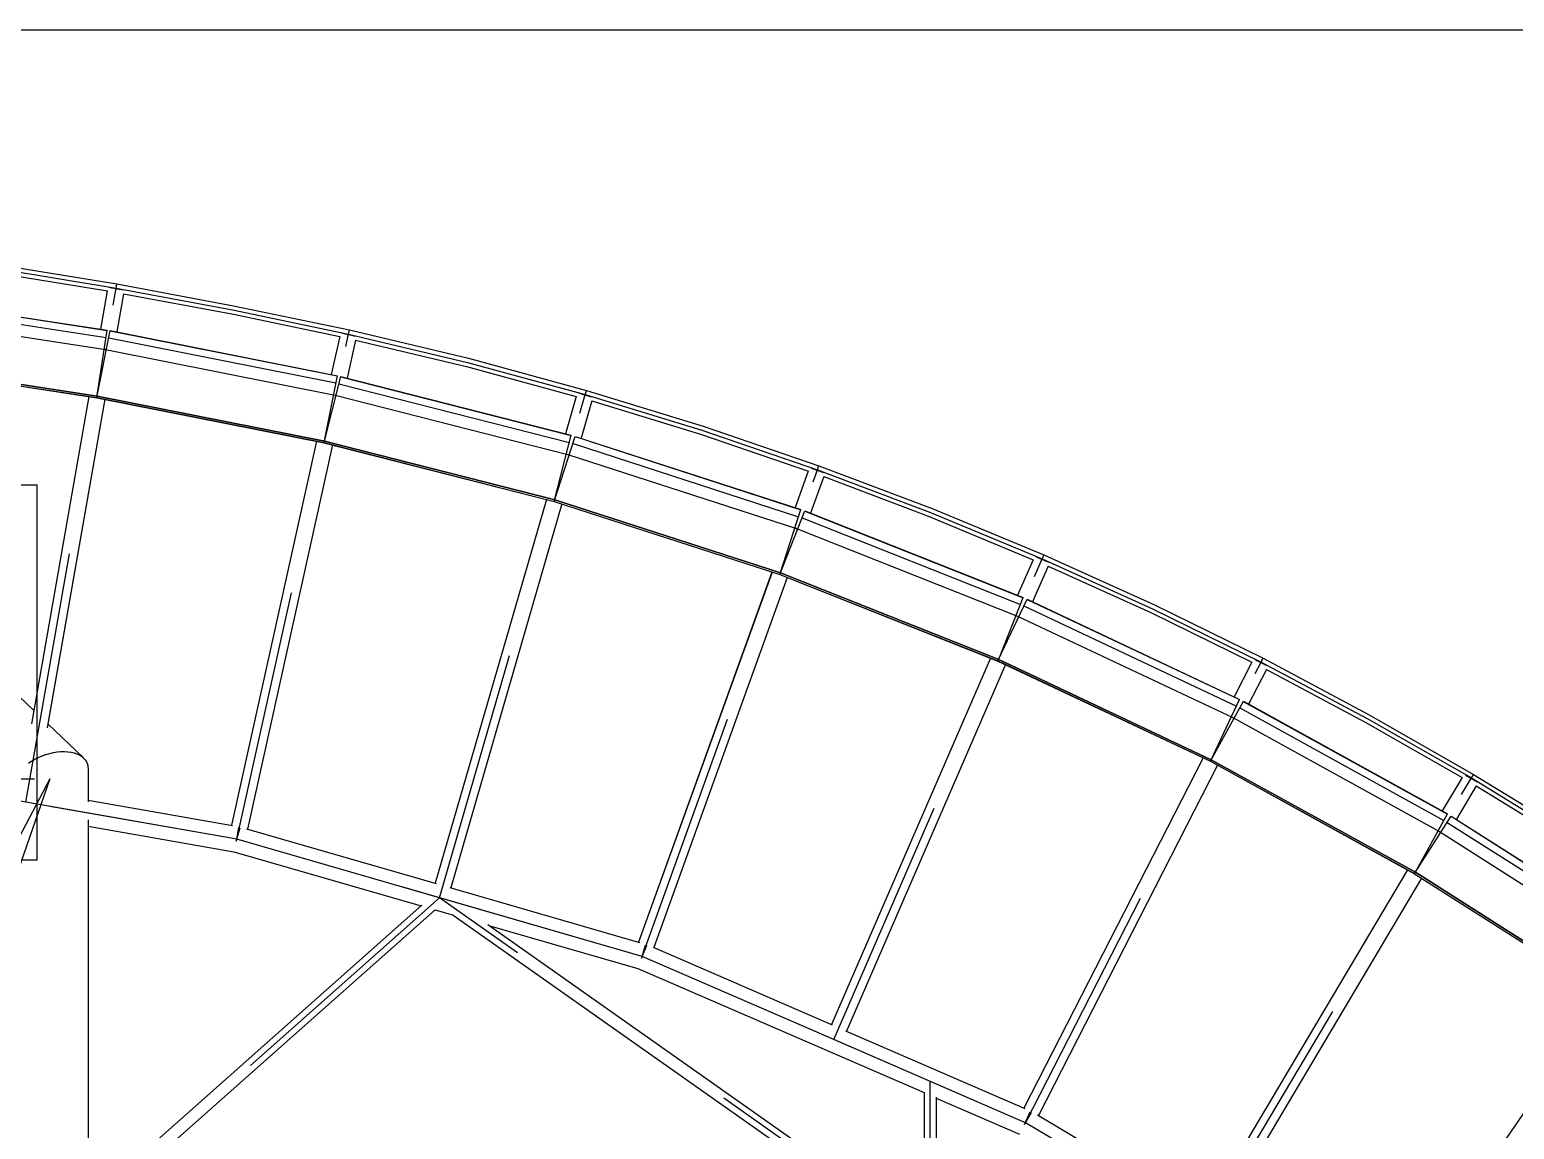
# Model space of a CAD drawing. Header units: millimetres. Extents: x 150209.93 to 150215.05, y 136675.65 to 136679.93.
# Drawn here: x 150213.607 to 150214.195, y 136679.498 to 136679.934 of the extents above; entities that cross this region are included whole.
import ezdxf

# ---------------------------------------------------------------- set-up
doc = ezdxf.new("R2010")
doc.units = ezdxf.units.MM
doc.header["$LTSCALE"] = 0.25
doc.linetypes.add('CENTER', pattern=[50.8, 31.75, -6.35, 6.35, -6.35])
doc.linetypes.add('XKITLINE00', pattern=[0])

# ---------------------------------------------------------------- blocks, each defined once
blk = doc.blocks.new('çatıı')
at = {"color": 8, "linetype": 'XKITLINE00'}
for p, q in [((23328.4, 21033.1), (23544.2, 20997.7)), ((23330.9, 21049.7), (23563, 21011.7)), ((23544.1, 20997.7), (23530.9, 20922.1)), ((23547.9, 21005.3), (23548.2, 21005.2)), ((23548.2, 21005.2), (23550.1, 21004.7)), ((23548.5, 21005.2), (23548.6, 21005.1)), ((23548.6, 21005.1), (23550.5, 21004.6)), ((23550.1, 21004.7), (23552.5, 21004.1)), ((23550.5, 21004.6), (23552.8, 21004.1)), ((23552.5, 21004.1), (23555.3, 21003.6)), ((23552.8, 21004.1), (23555.5, 21003.6)), ((23555.3, 21003.6), (23558.2, 21003)), ((23555.5, 21003.6), (23558.4, 21003)), ((23558.2, 21003), (23561.3, 21002.4)), ((23558.4, 21003), (23561.3, 21002.4)), ((23561.3, 21002.4), (23563, 21011.7)), ((23561.3, 21002.4), (23563, 21011.7)), ((23561.3, 21002.4), (23564.4, 21001.9)), ((23561.3, 21002.4), (23564.3, 21001.9)), ((23575.9, 20992.2), (23562.7, 20916.5)), ((23563, 21011.7), (23793.9, 20968.5)), ((23564.3, 21001.9), (23567.2, 21001.5)), ((23564.4, 21001.9), (23567.4, 21001.4)), ((23567.2, 21001.5), (23569.9, 21001.1)), ((23567.4, 21001.4), (23570.2, 21001)), ((23569.9, 21001.1), (23572.3, 21000.8)), ((23570.2, 21001), (23572.6, 21000.7)), ((23572.3, 21000.8), (23574.2, 21000.6)), ((23572.6, 21000.7), (23574.6, 21000.5)), ((23574.2, 21000.6), (23574.4, 21000.6)), ((23574.6, 21000.5), (23575, 21000.5)), ((23575.9, 20992.2), (23790.6, 20952.1)), ((23085.4, 20975.1), (23541.7, 20905.4)), ((23087.5, 20989.3), (23543.9, 20919.6)), ((23087.6, 20989.7), (23543.9, 20920.1)), ((23793.9, 20968.5), (24023.8, 20920.3)), ((23790.6, 20952.1), (24004.4, 20907.2)), ((23523.4, 20786.3), (23549.7, 20919.1)), ((23523.5, 20786.3), (23543.9, 20920.1)), ((23546.8, 20904.5), (23996.8, 20815.3)), ((23549.6, 20918.6), (23999.6, 20829.4)), ((23549.7, 20919.1), (23999.7, 20829.8)), ((24004.3, 20907.2), (23987.7, 20832.2)), ((24008.4, 20914.5), (24008.7, 20914.4)), ((24008.7, 20914.4), (24010.6, 20913.8)), ((24009, 20914.4), (24009.2, 20914.3)), ((24009.2, 20914.3), (24011, 20913.8)), ((24010.6, 20913.8), (24013, 20913.2)), ((24011, 20913.8), (24013.3, 20913.1)), ((24013, 20913.2), (24015.7, 20912.5)), ((24013.3, 20913.1), (24015.9, 20912.5)), ((24015.7, 20912.5), (24018.7, 20911.8)), ((24015.9, 20912.5), (24018.8, 20911.8)), ((24018.7, 20911.8), (24021.7, 20911.1)), ((24018.8, 20911.8), (24021.7, 20911.1)), ((24021.7, 20911.1), (24023.8, 20920.3)), ((24021.7, 20911.1), (24023.8, 20920.3)), ((24021.7, 20911.1), (24024.8, 20910.4)), ((24021.7, 20911.1), (24024.7, 20910.5)), ((24023.8, 20920.3), (24259.3, 20864.2)), ((24023.8, 20920.3), (24023.8, 20920.3)), ((24023.8, 20920.3), (24023.8, 20920.3)), ((24024.7, 20910.5), (24027.6, 20909.9)), ((24024.8, 20910.4), (24027.8, 20909.8)), ((24027.6, 20909.9), (24030.2, 20909.4)), ((24027.8, 20909.8), (24030.5, 20909.3)), ((24030.2, 20909.4), (24032.6, 20909)), ((24030.5, 20909.3), (24032.9, 20908.9)), ((24032.6, 20909), (24034.5, 20908.7)), ((24032.9, 20908.9), (24034.9, 20908.6)), ((24034.5, 20908.7), (24034.7, 20908.7)), ((24034.9, 20908.6), (24035.3, 20908.6)), ((24035.9, 20900.1), (24019.2, 20825)), ((24035.8, 20900.1), (24255.1, 20847.9)), ((23067.2, 20855.9), (23523.4, 20786.3)), ((23067.2, 20855.8), (23523.5, 20786.2)), ((23067.7, 20859.1), (23524, 20789.5)), ((24255.1, 20847.9), (24472.6, 20788.7)), ((24259.3, 20864.2), (24492.8, 20800.6)), ((23973.2, 20697.1), (24006.6, 20828.3)), ((23973.3, 20697.1), (23999.7, 20829.8)), ((24006.5, 20827.8), (24462.6, 20711.4)), ((24006.6, 20828.3), (24462.8, 20711.9)), ((23507.5, 20788.6), (23393.7, 20140.3)), ((23507.4, 20788.6), (23398.3, 20166.5)), ((23523.4, 20786.3), (23523.3, 20786.2)), ((23523.3, 20786.2), (23973.3, 20696.9)), ((23523.4, 20786.3), (23973.2, 20697.1)), ((23523.4, 20786.3), (23523.5, 20786.3)), ((23523.5, 20786.3), (23523.5, 20786.2)), ((23524, 20789.5), (23974, 20700.3)), ((23994.5, 20787.4), (23994.5, 20787.4)), ((23994.8, 20789.3), (23994.8, 20789.3)), ((24002.9, 20813.9), (24459.1, 20697.5)), ((24472.6, 20788.7), (24451.2, 20714.8)), ((24477.1, 20795.9), (24477.4, 20795.7)), ((24477.4, 20795.7), (24479.3, 20795)), ((24477.7, 20795.7), (24477.9, 20795.6)), ((24477.9, 20795.6), (24479.7, 20794.9)), ((24479.3, 20795), (24481.6, 20794.2)), ((24479.7, 20794.9), (24482, 20794.2)), ((24481.6, 20794.2), (24484.3, 20793.4)), ((24482, 20794.2), (24484.5, 20793.3)), ((24484.3, 20793.4), (24487.2, 20792.5)), ((24484.5, 20793.3), (24487.3, 20792.5)), ((24487.2, 20792.5), (24490.2, 20791.6)), ((24487.3, 20792.5), (24490.2, 20791.6)), ((24490.2, 20791.6), (24492.8, 20800.6)), ((24490.2, 20791.6), (24492.8, 20800.6)), ((24490.2, 20791.6), (24493.3, 20790.7)), ((24490.2, 20791.6), (24493.2, 20790.8)), ((24492.8, 20800.6), (24724.3, 20729.6)), ((24493.2, 20790.8), (24496, 20790)), ((24493.3, 20790.7), (24496.2, 20789.9)), ((24496, 20790), (24498.6, 20789.4)), ((24496.2, 20789.9), (24498.9, 20789.2)), ((24498.6, 20789.4), (24500.9, 20788.8)), ((24498.9, 20789.2), (24501.3, 20788.7)), ((24500.9, 20788.8), (24502.8, 20788.4)), ((24501.3, 20788.7), (24503.2, 20788.3)), ((24502.8, 20788.4), (24503, 20788.4)), ((24503.2, 20788.3), (24503.6, 20788.2)), ((23539.2, 20783.1), (23425, 20132.3)), ((23539.2, 20783), (23426.4, 20139.7)), ((24503.6, 20779.7), (24482.2, 20705.9)), ((24503.6, 20779.7), (24719.1, 20713.6)), ((24724.3, 20729.6), (24953.3, 20651.2)), ((23958.5, 20699.9), (23790.1, 19938.9)), ((23958.5, 20699.9), (23790.1, 19938.9)), ((23974, 20700.3), (24430.1, 20583.9)), ((24429.1, 20580.8), (24470.9, 20709.5)), ((24429.3, 20580.8), (24462.8, 20711.9)), ((24470.7, 20709.1), (24917.5, 20564.1)), ((24470.9, 20709.5), (24917.6, 20564.6)), ((24719.1, 20713.6), (24932.4, 20640.6)), ((23989.9, 20692.7), (23821.5, 19931.6)), ((23989.9, 20692.7), (23821.5, 19931.6)), ((23973.2, 20697.1), (23973.1, 20697)), ((23973.1, 20697), (24429.2, 20580.6)), ((23973.2, 20697.1), (24429.3, 20580.8)), ((23973.2, 20697.1), (23973.3, 20697.1)), ((23973.3, 20697.1), (23973.3, 20696.9)), ((24466.3, 20695.4), (24913, 20550.4)), ((24932.3, 20640.6), (24906.2, 20568.3)), ((24937.3, 20647.4), (24937.6, 20647.3)), ((24937.6, 20647.3), (24939.5, 20646.5)), ((24937.9, 20647.2), (24938.1, 20647.2)), ((24938.1, 20647.2), (24939.8, 20646.4)), ((24939.5, 20646.5), (24941.7, 20645.5)), ((24939.8, 20646.4), (24942, 20645.5)), ((24941.7, 20645.5), (24944.3, 20644.5)), ((24942, 20645.5), (24944.5, 20644.5)), ((24944.3, 20644.5), (24947.1, 20643.4)), ((24944.5, 20644.5), (24947.3, 20643.4)), ((24947.1, 20643.4), (24950.1, 20642.3)), ((24947.3, 20643.4), (24950.1, 20642.4)), ((24950.1, 20642.4), (24953.3, 20651.2)), ((24950.1, 20642.4), (24953.3, 20651.2)), ((24950.1, 20642.4), (24953, 20641.4)), ((24950.1, 20642.3), (24953.1, 20641.3)), ((24953, 20641.4), (24955.8, 20640.4)), ((24953.1, 20641.3), (24955.9, 20640.3)), ((24953.3, 20651.2), (25177.6, 20566.4)), ((24955.8, 20640.4), (24958.3, 20639.6)), ((24955.9, 20640.3), (24958.6, 20639.5)), ((24958.3, 20639.6), (24960.6, 20638.9)), ((24958.6, 20639.5), (24960.9, 20638.7)), ((24960.6, 20638.9), (24962.5, 20638.4)), ((24960.9, 20638.7), (24962.9, 20638.2)), ((24962.7, 20629.7), (24936.6, 20557.3)), ((24962.5, 20638.4), (24962.6, 20638.3)), ((24962.7, 20629.7), (25171.4, 20550.7)), ((24962.9, 20638.2), (24963.2, 20638.1)), ((24413.5, 20584.6), (24193.3, 19824)), ((24429.1, 20580.8), (24875.7, 20435.9)), ((24429.2, 20580.6), (24875.7, 20435.7)), ((24430.1, 20583.9), (24876.9, 20438.9)), ((24444.5, 20575.7), (24224.3, 19815)), ((24875.7, 20435.9), (24925.5, 20561.7)), ((24875.9, 20435.8), (24917.6, 20564.6)), ((24925.4, 20561.3), (25357.8, 20389.8)), ((24925.5, 20561.7), (25358, 20390.3)), ((25171.4, 20550.7), (25377.5, 20465.2)), ((25177.6, 20566.4), (25399, 20474.5)), ((24907.9, 20525), (24907.9, 20525)), ((24920.1, 20547.9), (25352.5, 20376.5)), ((25377.4, 20465.2), (25346.8, 20394.7)), ((25382.9, 20471.7), (25383.2, 20471.6)), ((25383.2, 20471.6), (25384.9, 20470.6)), ((25383.4, 20471.5), (25383.6, 20471.4)), ((25383.6, 20471.4), (25385.3, 20470.5)), ((25384.9, 20470.6), (25387.1, 20469.6)), ((25385.3, 20470.5), (25387.4, 20469.5)), ((25387.1, 20469.6), (25389.7, 20468.4)), ((25387.4, 20469.5), (25389.9, 20468.3)), ((25389.7, 20468.4), (25392.4, 20467.1)), ((25389.9, 20468.3), (25392.5, 20467.1)), ((25392.4, 20467.1), (25395.3, 20465.8)), ((25392.5, 20467.1), (25395.3, 20465.9)), ((25395.3, 20465.9), (25399, 20474.5)), ((25395.3, 20465.9), (25399, 20474.5)), ((25395.3, 20465.9), (25398.1, 20464.7)), ((25395.3, 20465.8), (25398.2, 20464.6)), ((25398.1, 20464.7), (25400.8, 20463.6)), ((25398.2, 20464.6), (25401, 20463.4)), ((25399, 20474.5), (25617.5, 20375.6)), ((25400.8, 20463.6), (25403.3, 20462.6)), ((25401, 20463.4), (25403.6, 20462.4)), ((25403.3, 20462.6), (25405.5, 20461.7)), ((25403.6, 20462.4), (25405.9, 20461.6)), ((24860.3, 20440.7), (24596.1, 19707.4)), ((24860.4, 20440.7), (24596.2, 19707.4)), ((24875.7, 20435.9), (25307.9, 20264.5)), ((24875.7, 20435.7), (25307.9, 20264.4)), ((24876.9, 20438.9), (25309.3, 20267.5)), ((25407.1, 20452.4), (25376.5, 20381.8)), ((25405.5, 20461.7), (25407.4, 20461.1)), ((25405.9, 20461.6), (25407.8, 20460.9)), ((25407, 20452.4), (25610.3, 20360.4)), ((25407.4, 20461.1), (25407.5, 20461.1)), ((25407.8, 20460.9), (25408.1, 20460.8)), ((24890.6, 20429.8), (24626.5, 19696.5)), ((24890.7, 20429.8), (24626.5, 19696.5)), ((25307.9, 20264.5), (25365.7, 20386.9)), ((25308.1, 20264.5), (25358, 20390.3)), ((25365.4, 20386.5), (25786.2, 20188)), ((25365.7, 20386.9), (25786.4, 20188.4)), ((25617.5, 20375.6), (25832.7, 20269.8)), ((25345.6, 20351.5), (25345.6, 20351.5)), ((25345.8, 20351.4), (25345.8, 20351.4)), ((25359.3, 20373.5), (25780.1, 20175)), ((25610.3, 20360.4), (25810.6, 20262)), ((23271.4, 20287.5), (23398.3, 20166.5)), ((25292.9, 20270.3), (24978, 19544.1)), ((25322.5, 20257.5), (25007.6, 19531.2)), ((25307.9, 20264.4), (25728.5, 20065.9)), ((25308.1, 20264.5), (25728.5, 20066.1)), ((25309.3, 20267.5), (25730, 20068.9)), ((25810.6, 20262), (25775.6, 20193.5)), ((25816.4, 20268.2), (25816.7, 20268)), ((25816.7, 20268), (25818.4, 20266.9)), ((25816.9, 20267.9), (25817.1, 20267.8)), ((25817.1, 20267.8), (25818.7, 20266.8)), ((25818.4, 20266.9), (25820.5, 20265.7)), ((25818.7, 20266.8), (25820.8, 20265.6)), ((25820.5, 20265.7), (25822.9, 20264.3)), ((25820.8, 20265.6), (25823.1, 20264.3)), ((25822.9, 20264.3), (25825.6, 20262.9)), ((25823.1, 20264.3), (25825.7, 20262.9)), ((25825.6, 20262.9), (25828.4, 20261.5)), ((25825.7, 20262.9), (25828.4, 20261.5)), ((25828.4, 20261.5), (25832.7, 20269.8)), ((25828.4, 20261.5), (25832.7, 20269.8)), ((25828.4, 20261.5), (25831.2, 20260)), ((25828.4, 20261.5), (25831.1, 20260.1)), ((25831.1, 20260.1), (25833.8, 20258.8)), ((25831.2, 20260), (25833.9, 20258.7)), ((25832.7, 20269.8), (26043, 20158.1)), ((25833.8, 20258.8), (25836.2, 20257.7)), ((25833.9, 20258.7), (25836.5, 20257.5)), ((25836.2, 20257.7), (25838.4, 20256.7)), ((25836.5, 20257.5), (25838.7, 20256.5)), ((25838.4, 20256.7), (25840.2, 20256)), ((25838.7, 20256.5), (25840.6, 20255.7)), ((25839.3, 20247.3), (25804.3, 20178.8)), ((25839.3, 20247.3), (26034.9, 20143.4)), ((25840.2, 20256), (25840.3, 20255.9)), ((25840.6, 20255.7), (25840.9, 20255.6)), ((25728.5, 20066.1), (25793.8, 20184.6)), ((25728.6, 20066), (25786.4, 20188.4)), ((25786.7, 20171.6), (26191.1, 19948.5)), ((25793.6, 20184.2), (26198.1, 19961.1)), ((25793.8, 20184.6), (26198.3, 19961.5)), ((23426.3, 20139.7), (23496.9, 20072.5)), ((25771.6, 20150.5), (25771.6, 20150.5)), ((25771.7, 20150.4), (25771.7, 20150.4)), ((26034.9, 20143.4), (26227.1, 20033.4)), ((26043, 20158.1), (26249.6, 20039.9)), ((23422.5, 20079.3), (23430, 20081.4)), ((23426.6, 20080.5), (23429.3, 20081.3)), ((23429.3, 20081.3), (23429.6, 20081.3)), ((23430, 20081.4), (23437.5, 20083.1)), ((23434.2, 20082.4), (23436.8, 20083)), ((23436.8, 20083), (23437, 20083)), ((23437.5, 20083.1), (23444.9, 20084.3)), ((23441.7, 20083.8), (23444.2, 20084.2)), ((23444.2, 20084.2), (23444.4, 20084.3)), ((23444.9, 20084.3), (23452.1, 20085)), ((23449.1, 20084.7), (23451.5, 20085)), ((23451.5, 20085), (23451.7, 20085)), ((23452.1, 20085), (23459.2, 20085.2)), ((23456.3, 20085.1), (23458.5, 20085.2)), ((23458.5, 20085.2), (23458.7, 20085.2)), ((23459.2, 20085.2), (23465.9, 20084.8)), ((23463.2, 20084.9), (23465.3, 20084.8)), ((23465.3, 20084.8), (23465.5, 20084.8)), ((23465.9, 20084.8), (23472.3, 20083.9)), ((23469.8, 20084.3), (23471.8, 20084)), ((23471.8, 20084), (23471.9, 20084)), ((23472.3, 20083.9), (23478.3, 20082.5)), ((23475.9, 20083.1), (23477.8, 20082.7)), ((23477.8, 20082.7), (23478, 20082.6)), ((23478.3, 20082.5), (23483.9, 20080.6)), ((23481.6, 20081.4), (23483.4, 20080.8)), ((23483.4, 20080.8), (23483.5, 20080.7)), ((23483.9, 20080.6), (23488.9, 20078.3)), ((23387.7, 20062), (23394.1, 20066.2)), ((23390.8, 20064), (23393.5, 20065.8)), ((23393.5, 20065.8), (23393.8, 20066)), ((23394.1, 20066.2), (23400.8, 20070)), ((23397.4, 20068.1), (23400.2, 20069.7)), ((23400.2, 20069.7), (23400.5, 20069.8)), ((23400.8, 20070), (23407.9, 20073.5)), ((23404.4, 20071.8), (23407.2, 20073.2)), ((23407.2, 20073.2), (23407.5, 20073.3)), ((23407.9, 20073.5), (23415.1, 20076.6)), ((23411.7, 20075.1), (23414.5, 20076.3)), ((23414.5, 20076.3), (23414.7, 20076.4)), ((23415.1, 20076.6), (23422.5, 20079.3)), ((23419.1, 20078), (23421.8, 20079)), ((23421.8, 20079), (23422.1, 20079.1)), ((23486.8, 20079.2), (23488.5, 20078.5)), ((23488.5, 20078.5), (23488.6, 20078.4)), ((23488.9, 20078.3), (23493, 20075.6)), ((23491.5, 20076.6), (23493, 20075.7)), ((23493, 20075.7), (23493.1, 20075.6)), ((23493.1, 20075.6), (23493.4, 20075.4)), ((23493.4, 20075.4), (23497.2, 20072.2)), ((23495.6, 20073.6), (23496.9, 20072.5)), ((23496.9, 20072.5), (23497, 20072.4)), ((23497.2, 20072.2), (23500.4, 20068.5)), ((23499, 20070.1), (23500.1, 20068.9)), ((23500.1, 20068.9), (23500.2, 20068.7)), ((23500.4, 20068.5), (23502.9, 20064.5)), ((23501.8, 20066.4), (23502.7, 20064.9)), ((23502.7, 20064.9), (23502.8, 20064.8)), ((23502.9, 20064.5), (23504.7, 20060.2)), ((23503.9, 20062.2), (23504.6, 20060.6)), ((23504.6, 20060.6), (23504.6, 20060.4)), ((23504.7, 20060.2), (23505.8, 20055.6)), ((23505.3, 20057.8), (23505.8, 20056)), ((23505.8, 20056), (23505.8, 20055.8)), ((23505.8, 20055.6), (23506.2, 20050.7)), ((23506, 20053.1), (23506.2, 20051.2)), ((23506.2, 20051.2), (23506.2, 20051)), ((23506.2, 20050.7), (23506.2, 19985.5)), ((25713.9, 20072.8), (25359.1, 19378.8)), ((25713.9, 20072.8), (25359.1, 19378.8)), ((25742.6, 20058.2), (25387.8, 19364.1)), ((25742.6, 20058.1), (25387.8, 19364.1)), ((25728.5, 20065.9), (26132.8, 19843)), ((25728.6, 20066), (26132.8, 19843.1)), ((25730, 20068.9), (26134.5, 19845.9)), ((26227, 20033.5), (26187.8, 19967.3)), ((26233.3, 20039.2), (26233.5, 20039)), ((26233.5, 20039), (26235.2, 20037.9)), ((26233.8, 20038.9), (26233.9, 20038.8)), ((26233.9, 20038.8), (26235.5, 20037.7)), ((26235.2, 20037.9), (26237.2, 20036.5)), ((26235.5, 20037.7), (26237.5, 20036.4)), ((26237.2, 20036.5), (26239.6, 20035)), ((26237.5, 20036.4), (26239.8, 20034.9)), ((26239.6, 20035), (26242.1, 20033.4)), ((26239.8, 20034.9), (26242.2, 20033.4)), ((26242.1, 20033.4), (26244.8, 20031.8)), ((26242.2, 20033.4), (26244.9, 20031.8)), ((26244.8, 20031.8), (26247.6, 20030.2)), ((26244.9, 20031.8), (26249.6, 20039.9)), ((26244.9, 20031.8), (26249.6, 20039.9)), ((26244.9, 20031.8), (26247.5, 20030.3)), ((26247.5, 20030.3), (26250, 20028.8)), ((26247.6, 20030.2), (26250.2, 20028.7)), ((26249.6, 20039.9), (26452.5, 19915.2)), ((26250, 20028.8), (26252.4, 20027.5)), ((26250.2, 20028.7), (26252.6, 20027.4)), ((26252.4, 20027.5), (26254.5, 20026.4)), ((26252.6, 20027.4), (26254.8, 20026.2)), ((26254.5, 20026.4), (26256.2, 20025.6)), ((26254.8, 20026.2), (26256.6, 20025.3)), ((26256.2, 20025.6), (26256.4, 20025.5)), ((26256.6, 20025.3), (26256.9, 20025.2)), ((26254.8, 20017), (26215.6, 19950.8)), ((26254.8, 20017), (26443.4, 19901)), ((23506.2, 19988.7), (23791.9, 19938.6)), ((23506.2, 19949.6), (23506.2, 19282.8)), ((23506.2, 19937.1), (23794.7, 19886.5)), ((23799.4, 19907.5), (23807, 19933.9)), ((23799.8, 19907.4), (23804.5, 19934.4)), ((26132.8, 19843.1), (26205.5, 19957.3)), ((26132.9, 19843), (26198.3, 19961.5)), ((26197.5, 19944.8), (26587.2, 19696.6)), ((26205.2, 19956.9), (26594.9, 19708.8)), ((26205.5, 19957.3), (26595.1, 19709.2)), ((23801.3, 19916), (23801.8, 19915.9)), ((23801.3, 19915.9), (23801.8, 19915.8)), ((23819.8, 19932.1), (24195.2, 19823.5)), ((23794.7, 19886.5), (24165.5, 19779.2)), ((26118.6, 19850.8), (25714.8, 19170.1)), ((26118.7, 19850.7), (25714.8, 19170.1)), ((26134.5, 19845.9), (26524.2, 19597.7)), ((24222.5, 19815.6), (24597.9, 19706.9)), ((26146.4, 19834.3), (25742.5, 19153.6)), ((26146.4, 19834.3), (25742.6, 19153.6)), ((26132.8, 19843), (26522.3, 19594.9)), ((26132.9, 19843), (26522.3, 19595.1)), ((23506.2, 19194.2), (24167, 19780.5)), ((23506.2, 19161.6), (24193.5, 19771.5)), ((24193.1, 19771.2), (24229.6, 19760.6)), ((24229.1, 19760.9), (25123.7, 19130.6)), ((24297.7, 19742.4), (25162.5, 19133)), ((24301.3, 19739.8), (24594.4, 19655)), ((24603, 19679), (24609.6, 19701.5)), ((24603, 19679), (24612.4, 19700.5)), ((24603, 19679), (24601.5, 19675.3)), ((24603, 19679), (24601.9, 19675.1)), ((24604.3, 19683.4), (24604.9, 19683.2)), ((24604.4, 19683.6), (24605, 19683.4)), ((24624.9, 19697.2), (24979.8, 19543.3)), ((24594.4, 19655), (25161.4, 19409.2)), ((26508.6, 19603.6), (26069.5, 18959.6)), ((25005.8, 19532), (25360.8, 19378.1)), ((25161.4, 19409.8), (25161.4, 19133.8)), ((25185.7, 19400.4), (25185.8, 19130.6)), ((25185.7, 19398.6), (25350.7, 19327)), ((25360.3, 19346.3), (25374.3, 19369.9)), ((25360.7, 19346.1), (25371.7, 19371.3)), ((25364.2, 19354), (25364.7, 19353.7)), ((25364.3, 19354.1), (25364.8, 19353.8)), ((25386.3, 19365), (25716.4, 19169.1))]:
    blk.add_line(p, q, dxfattribs=at)
at = {"color": 8, "linetype": 'CENTER'}
for p, q in [((23329.7, 21041.4), (23561.5, 21003.4)), ((23382.7, 19984.5), (23561.5, 21003.4)), ((23561.5, 21003.4), (23792.2, 20960.3)), ((23081.1, 20951.8), (23540.2, 20881.8)), ((23792.2, 20960.3), (24022, 20912.1)), ((23800.5, 19911.3), (24022, 20912.1)), ((24022, 20912.1), (24257.2, 20856)), ((23382.7, 19984.5), (23540.2, 20881.8)), ((23540.2, 20881.8), (23995.3, 20791.5)), ((23524, 20789.5), (23067.7, 20859.1)), ((24257.2, 20856), (24490.5, 20792.5)), ((23974, 20700.3), (23524, 20789.5)), ((23800.5, 19911.3), (23995.3, 20791.5)), ((23995.3, 20791.5), (24456.2, 20673.9)), ((24201.8, 19795.1), (24490.5, 20792.5)), ((24490.5, 20792.5), (24721.7, 20721.6)), ((24430.1, 20583.9), (23974, 20700.3)), ((24721.7, 20721.6), (24950.4, 20643.3)), ((24201.8, 19795.1), (24456.2, 20673.9)), ((24456.2, 20673.9), (24908.6, 20527.1)), ((24603, 19679), (24950.4, 20643.3)), ((24950.4, 20643.3), (25174.5, 20558.5)), ((24876.9, 20438.9), (24430.1, 20583.9)), ((25174.5, 20558.5), (25395.7, 20466.8)), ((24603, 19679), (24908.6, 20527.1)), ((24908.6, 20527.1), (25346.6, 20353.4)), ((24982.7, 19514.3), (25395.7, 20466.8)), ((25395.7, 20466.8), (25613.9, 20368)), ((25309.3, 20267.5), (24876.9, 20438.9)), ((24982.7, 19514.3), (25346.6, 20353.4)), ((25346.6, 20353.4), (25772.7, 20152.4)), ((25613.9, 20368), (25828.9, 20262.4)), ((25730, 20068.9), (25309.3, 20267.5)), ((25362.3, 19349.7), (25828.9, 20262.4)), ((25828.9, 20262.4), (26038.9, 20150.8)), ((25362.3, 19349.7), (25772.7, 20152.4)), ((25772.7, 20152.4), (26182.3, 19926.4)), ((26038.9, 20150.8), (26245.3, 20032.7)), ((26134.5, 19845.9), (25730, 20068.9)), ((23430, 20031), (22900, 19020.3)), ((22900, 20031), (23430, 20031)), ((23430, 20031), (23255, 19525.6)), ((25715.7, 19140), (26245.3, 20032.7)), ((26245.3, 20032.7), (26448, 19908.1)), ((23800.5, 19911.3), (23255, 20007)), ((23800.5, 19911.3), (23255, 20007)), ((23800.5, 19911.3), (23430, 19976.3)), ((24603, 19679), (23800.5, 19911.3)), ((24603, 19679), (23800.5, 19911.3)), ((24201.8, 19795.1), (23800.5, 19911.3)), ((25715.7, 19140), (26182.3, 19926.4)), ((26182.3, 19926.4), (26577, 19675.2)), ((26524.2, 19597.7), (26134.5, 19845.9)), ((24201.8, 19795.1), (23430, 19110.3)), ((25173.6, 19110.3), (24201.8, 19795.1)), ((24603, 19679), (24201.8, 19795.1)), ((24982.7, 19514.3), (24603, 19679)), ((25362.3, 19349.7), (24603, 19679)), ((25362.3, 19349.7), (24603, 19679)), ((25362.3, 19349.7), (24982.7, 19514.3)), ((25173.6, 19110.3), (25173.5, 19431.6)), ((26069.1, 18930.3), (25362.3, 19349.7)), ((26069.1, 18930.3), (25362.3, 19349.7)), ((25715.7, 19140), (25362.3, 19349.7))]:
    blk.add_line(p, q, dxfattribs=at)
at = {"color": 5, "linetype": 'XKITLINE00'}
for p, q in [((23325, 20613.6), (23405, 20613.6)), ((23405, 20204.8), (23405, 20613.6)), ((23405, 19870.3), (23405, 20204.8)), ((23325, 19870.3), (23405, 19870.3))]:
    blk.add_line(p, q, dxfattribs=at)
at = {"color": 8, "linetype": 'XKITLINE00'}
for centre in [(23561.5, 21003.4), (23561.5, 21003.4), (23561.5, 21003.4), (23792.2, 20960.3), (23792.2, 20960.3), (24022, 20912.1), (24022, 20912.1), (24022, 20912.1), (23540.2, 20881.8), (23540.2, 20881.8), (23540.2, 20881.8), (24257.2, 20856), (24257.2, 20856), (23524, 20789.5), (23524, 20789.5), (23995.3, 20791.5), (23995.3, 20791.5), (23995.3, 20791.5), (24490.5, 20792.5), (24490.5, 20792.5), (24490.5, 20792.5), (23974, 20700.3), (23974, 20700.3), (24721.7, 20721.6), (24721.7, 20721.6), (24456.2, 20673.9), (24456.2, 20673.9), (24456.2, 20673.9), (24950.4, 20643.3), (24950.4, 20643.3), (24950.4, 20643.3), (24430.1, 20583.9), (24430.1, 20583.9), (25174.5, 20558.5), (25174.5, 20558.5), (24908.6, 20527.1), (24908.6, 20527.1), (24908.6, 20527.1), (25395.7, 20466.8), (25395.7, 20466.8), (25395.7, 20466.8), (24876.9, 20438.9), (24876.9, 20438.9), (25346.6, 20353.4), (25346.6, 20353.4), (25346.6, 20353.4), (25613.9, 20368), (25613.9, 20368), (25309.3, 20267.5), (25309.3, 20267.5), (25828.9, 20262.4), (25828.9, 20262.4), (25828.9, 20262.4), (25772.7, 20152.4), (25772.7, 20152.4), (25772.7, 20152.4), (26038.9, 20150.8), (26038.9, 20150.8), (25730, 20068.9), (25730, 20068.9), (23430, 20031), (23430, 20031), (23430, 20031), (26245.3, 20032.7), (26245.3, 20032.7), (26245.3, 20032.7), (23430, 19976.3), (23800.5, 19911.3), (23800.5, 19911.3), (23800.5, 19911.3), (23800.5, 19911.3), (23800.5, 19911.3), (23800.5, 19911.3), (23800.5, 19911.3), (23800.5, 19911.3), (23800.5, 19911.3), (26182.3, 19926.4), (26182.3, 19926.4), (26182.3, 19926.4), (26134.5, 19845.9), (26134.5, 19845.9), (24201.8, 19795.1), (24201.8, 19795.1), (24201.8, 19795.1), (24201.8, 19795.1), (24201.8, 19795.1), (24201.8, 19795.1), (24201.8, 19795.1), (24603, 19679), (24603, 19679), (24603, 19679), (24603, 19679), (24603, 19679), (24603, 19679), (24603, 19679), (24603, 19679), (24603, 19679), (24982.7, 19514.3), (24982.7, 19514.3), (24982.7, 19514.3), (24982.7, 19514.3), (24982.7, 19514.3), (25173.5, 19431.6), (25362.3, 19349.7), (25362.3, 19349.7), (25362.3, 19349.7), (25362.3, 19349.7), (25362.3, 19349.7), (25362.3, 19349.7), (25362.3, 19349.7), (25362.3, 19349.7), (25362.3, 19349.7)]:
    blk.add_circle(centre, 0.05, dxfattribs=at)

msp = doc.modelspace()

# ---------------------------------------------------------------- linework, layer by layer
msp.add_lwpolyline([(150209.92514, 136679.93402), (150214.98319, 136679.93402), (150214.98319, 136675.65285), (150209.92514, 136675.65285)], close=True)

# ---------------------------------------------------------------- block references
at = {"xscale": 0.0002000170049888334, "yscale": 0.0002000170049888334, "zscale": 0.0002000170049888334}
msp.add_blockref('çatıı', (150208.92807, 136675.63059), dxfattribs=at)

doc.saveas('drawing.dxf')
